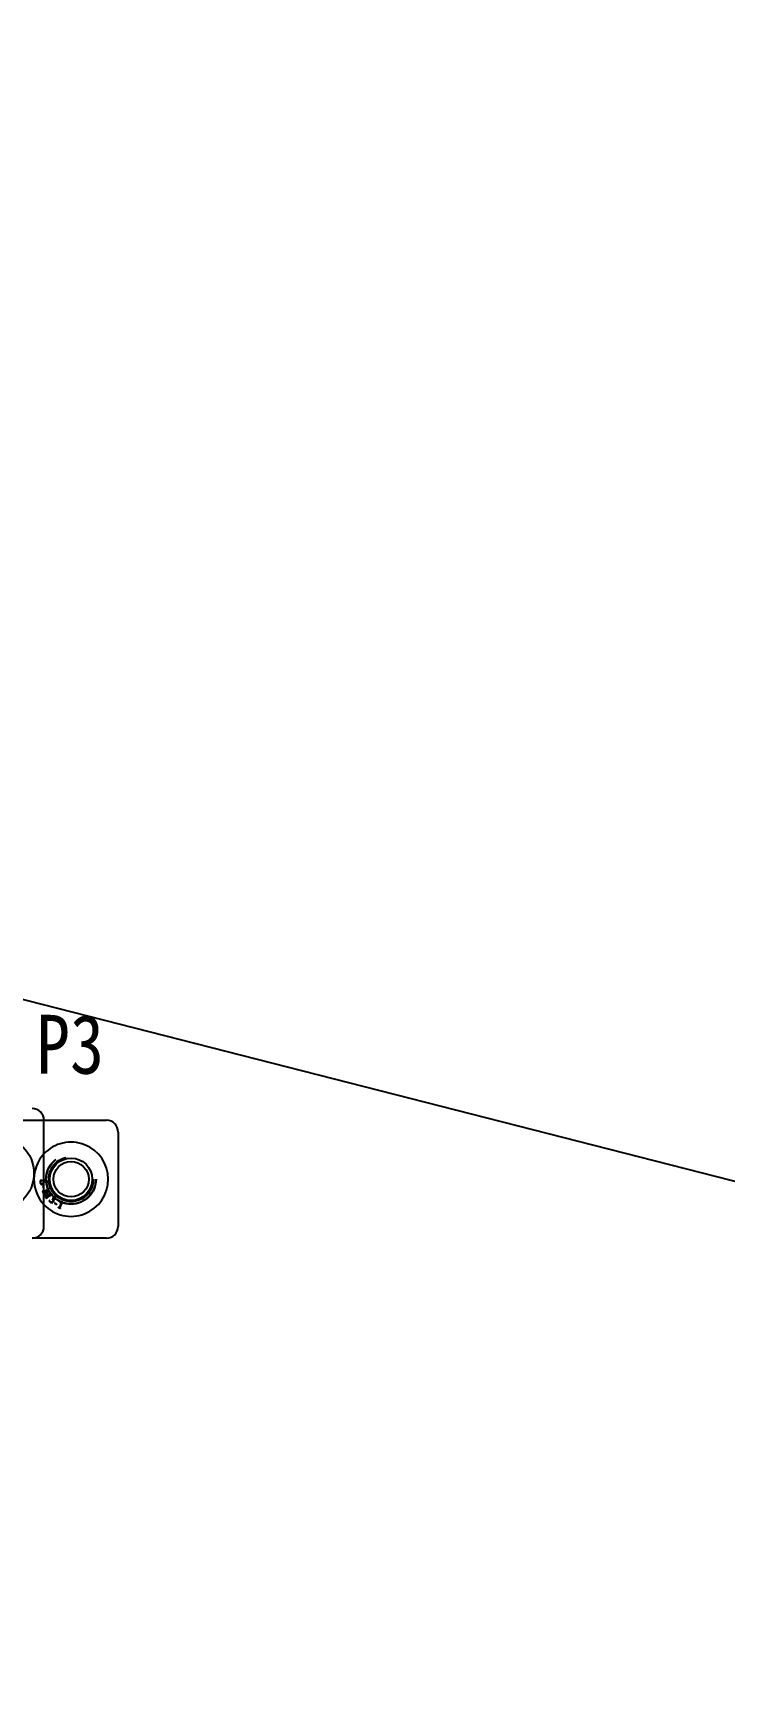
# Model space of a CAD drawing. Header units: millimetres. Extents: x 0 to 8948, y -1340 to 1100.
# Drawn here: x 1960.7 to 2019.4, y 540.9 to 681.2 of the extents above; entities that cross this region are included whole.
import ezdxf

# ---------------------------------------------------------------- set-up
doc = ezdxf.new("R2010")
doc.units = ezdxf.units.MM
doc.header["$LTSCALE"] = 85.25
doc.linetypes.add('HIDDEN', pattern=[0.2, 0.1, -0.1])
doc.layers.get('0').update_dxf_attribs({"linetype": 'CONTINUOUS'})
doc.layers.add('02___PRT_ALL_AXES', color=7, linetype='CONTINUOUS')
doc.layers.add('DEFAULT_2', color=8, linetype='HIDDEN')
doc.styles.get("Standard").update_dxf_attribs({"font": 'txt', "width": 0.85})

msp = doc.modelspace()

# ---------------------------------------------------------------- linework, layer by layer
msp.add_line((0, 1100), (4304.922, 0))
at = {"color": 7, "linetype": 'Continuous'}
for p, q in [((1961.645, 588.948), (1966.945, 588.948)), ((1967.945, 587.948), (1967.945, 579.948)), ((1961.781, 583.578), (1961.779, 583.59)), ((1961.78, 583.578), (1961.884, 583.585)), ((1962.023, 583.109), (1961.645, 582.881)), ((1961.645, 582.851), (1962.028, 583.081)), ((1962.028, 583.081), (1961.688, 582.594)), ((1961.688, 582.594), (1962.224, 582.68)), ((1961.764, 582.503), (1961.752, 582.496)), ((1961.802, 582.462), (1961.764, 582.503)), ((1961.808, 582.641), (1962.09, 583.047)), ((1962.289, 582.716), (1961.808, 582.641)), ((1962.224, 582.68), (1961.86, 582.46)), ((1961.899, 582.281), (1961.872, 582.355)), ((1961.886, 582.273), (1961.899, 582.281)), ((1961.902, 582.404), (1962.255, 582.617)), ((1962.002, 583.193), (1961.989, 583.186)), ((1961.989, 583.186), (1962.023, 583.109)), ((1962.098, 582.149), (1962.081, 582.142)), ((1962.325, 582.605), (1962.365, 582.563)), ((1962.333, 582.259), (1962.329, 582.239)), ((1962.365, 582.563), (1962.377, 582.57)), ((1962.38, 582.435), (1962.387, 582.417)), ((1962.564, 581.948), (1962.543, 581.915)), ((1962.543, 581.915), (1962.726, 581.801)), ((1962.747, 581.834), (1962.564, 581.948)), ((1962.726, 581.801), (1962.747, 581.834)), ((1962.864, 581.567), (1962.858, 581.554)), ((1962.91, 581.557), (1962.864, 581.567)), ((1963.126, 581.992), (1962.953, 581.577)), ((1962.994, 581.99), (1962.999, 581.969)), ((1962.999, 581.969), (1963.126, 581.992)), ((1963.009, 581.554), (1963.209, 582.036)), ((1963.06, 581.486), (1963.024, 581.509)), ((1963.054, 581.472), (1963.06, 581.486)), ((1963.209, 582.036), (1963.181, 582.048)), ((1966.945, 578.948), (1960.645, 578.948))]:
    msp.add_line(p, q, dxfattribs=at)
at = {"color": 3, "linetype": 'Continuous'}
msp.add_line((1961.645, 579.948), (1961.645, 588.948), dxfattribs=at)
at = {"color": 7, "linetype": 'Continuous'}
for radius in [1.8, 1.5]:
    msp.add_circle((1963.945, 583.948), radius, dxfattribs=at)
at = {"color": 3, "linetype": 'Continuous'}
for centre, start, end in [((1960.645, 588.948), 0, 90), ((1960.645, 579.948), 270, 0)]:
    msp.add_arc(centre, 1, start, end, dxfattribs=at)
at = {"color": 7, "linetype": 'Continuous'}
for centre, radius, start, end in [((1966.945, 587.948), 1, 0, 90), ((1963.945, 583.948), 3.15, 222.95825, 137.04274), ((1963.563, 583.381), 1.438, 207.53662, 211.08982), ((1966.945, 579.948), 1, 270, 0)]:
    msp.add_arc(centre, radius, start, end, dxfattribs=at)
for points in [[(1961.645, 583.631), (1961.653, 583.648), (1961.66, 583.666), (1961.668, 583.686)], [(1961.743, 583.884), (1961.709, 583.88), (1961.679, 583.865), (1961.655, 583.837)], [(1961.668, 583.686), (1961.691, 583.746), (1961.71, 583.785), (1961.725, 583.805)], [(1961.725, 583.805), (1961.74, 583.825), (1961.758, 583.835), (1961.778, 583.837)], [(1961.854, 583.845), (1961.823, 583.876), (1961.786, 583.888), (1961.743, 583.884)], [(1961.778, 583.837), (1961.803, 583.84), (1961.826, 583.831), (1961.847, 583.811)], [(1961.884, 583.732), (1961.891, 583.664), (1961.856, 583.616), (1961.78, 583.59)], [(1961.847, 583.811), (1961.867, 583.792), (1961.88, 583.765), (1961.884, 583.732)], [(1961.91, 583.721), (1961.904, 583.774), (1961.885, 583.816), (1961.854, 583.845)], [(1961.884, 583.585), (1961.907, 583.622), (1961.915, 583.668), (1961.91, 583.721)], [(1961.752, 582.496), (1961.779, 582.455), (1961.802, 582.419), (1961.821, 582.386)], [(1961.827, 582.447), (1961.82, 582.447), (1961.811, 582.452), (1961.802, 582.462)], [(1961.821, 582.386), (1961.836, 582.362), (1961.858, 582.324), (1961.886, 582.273)], [(1961.86, 582.46), (1961.845, 582.451), (1961.834, 582.447), (1961.827, 582.447)], [(1961.872, 582.355), (1961.868, 582.365), (1961.868, 582.374), (1961.872, 582.38)], [(1961.872, 582.38), (1961.875, 582.387), (1961.886, 582.394), (1961.902, 582.404)], [(1962.044, 583.117), (1962.019, 583.158), (1962.005, 583.184), (1962.002, 583.193)], [(1962.09, 583.047), (1962.08, 583.059), (1962.065, 583.083), (1962.044, 583.117)], [(1962.081, 582.142), (1962.072, 582.132), (1962.072, 582.116), (1962.082, 582.094)], [(1962.118, 582.142), (1962.112, 582.147), (1962.106, 582.149), (1962.098, 582.149)], [(1962.133, 582.106), (1962.13, 582.123), (1962.125, 582.135), (1962.118, 582.142)], [(1962.172, 582.02), (1962.154, 582.036), (1962.141, 582.065), (1962.133, 582.106)], [(1962.255, 582.617), (1962.27, 582.626), (1962.283, 582.63), (1962.293, 582.628)], [(1962.293, 582.628), (1962.302, 582.626), (1962.313, 582.618), (1962.325, 582.605)], [(1962.329, 582.239), (1962.36, 582.238), (1962.384, 582.231), (1962.401, 582.216)], [(1962.377, 582.57), (1962.362, 582.591), (1962.347, 582.614), (1962.332, 582.639)], [(1962.385, 582.256), (1962.366, 582.258), (1962.349, 582.259), (1962.333, 582.259)], [(1962.49, 582.461), (1962.457, 582.463), (1962.421, 582.454), (1962.38, 582.435)], [(1962.542, 582.282), (1962.519, 582.256), (1962.467, 582.248), (1962.385, 582.256)], [(1962.429, 582.139), (1962.426, 582.108), (1962.412, 582.077), (1962.386, 582.049)], [(1962.387, 582.417), (1962.414, 582.429), (1962.44, 582.435), (1962.466, 582.431)], [(1962.401, 582.216), (1962.422, 582.196), (1962.431, 582.171), (1962.429, 582.139)], [(1962.441, 582.236), (1962.483, 582.232), (1962.516, 582.233), (1962.543, 582.238)], [(1962.493, 582.136), (1962.493, 582.175), (1962.475, 582.209), (1962.441, 582.236)], [(1962.449, 582.026), (1962.479, 582.06), (1962.494, 582.096), (1962.493, 582.136)], [(1962.466, 582.431), (1962.492, 582.427), (1962.515, 582.418), (1962.533, 582.402)], [(1962.58, 582.421), (1962.552, 582.447), (1962.521, 582.46), (1962.49, 582.461)], [(1962.533, 582.402), (1962.551, 582.385), (1962.561, 582.365), (1962.563, 582.343)], [(1962.563, 582.343), (1962.565, 582.321), (1962.559, 582.3), (1962.542, 582.282)], [(1962.543, 582.238), (1962.569, 582.243), (1962.591, 582.254), (1962.606, 582.271)], [(1962.623, 582.342), (1962.619, 582.373), (1962.605, 582.399), (1962.58, 582.421)], [(1962.606, 582.271), (1962.622, 582.289), (1962.628, 582.312), (1962.623, 582.342)], [(1962.082, 582.094), (1962.092, 582.072), (1962.112, 582.047), (1962.143, 582.019)], [(1962.143, 582.019), (1962.191, 581.976), (1962.244, 581.955), (1962.302, 581.957)], [(1962.276, 581.99), (1962.233, 581.985), (1962.199, 581.995), (1962.172, 582.02)], [(1962.386, 582.049), (1962.355, 582.014), (1962.318, 581.995), (1962.276, 581.99)], [(1962.302, 581.957), (1962.36, 581.959), (1962.409, 581.982), (1962.449, 582.026)], [(1962.858, 581.554), (1962.887, 581.544), (1962.92, 581.531), (1962.957, 581.516)], [(1962.953, 581.577), (1962.946, 581.559), (1962.931, 581.552), (1962.91, 581.557)], [(1962.957, 581.516), (1962.993, 581.501), (1963.026, 581.486), (1963.054, 581.472)], [(1963.181, 582.048), (1963.105, 582.018), (1963.043, 581.999), (1962.994, 581.99)], [(1963.024, 581.509), (1963.005, 581.52), (1963.001, 581.535), (1963.009, 581.554)]]:
    msp.add_open_spline(points, degree=3, dxfattribs=at)
at = {"layer": '02___PRT_ALL_AXES', "color": 8, "linetype": 'HIDDEN'}
msp.add_circle((1963.945, 583.948), 2.1, dxfattribs=at)
at = {"layer": 'DEFAULT_2', "color": 8, "linetype": 'HIDDEN'}
for p, q in [((1957.945, 588.948), (1961.645, 588.948)), ((1961.479, 583.856), (1961.344, 583.852)), ((1961.479, 583.856), (1961.481, 583.844)), ((1961.515, 582.918), (1961.502, 582.91)), ((1961.548, 582.88), (1961.515, 582.918)), ((1961.585, 583.364), (1961.548, 583.352)), ((1961.548, 583.352), (1961.61, 583.146)), ((1961.648, 583.158), (1961.585, 583.364)), ((1961.636, 582.716), (1961.601, 582.792)), ((1961.61, 583.146), (1961.648, 583.158)), ((1961.645, 582.881), (1961.612, 582.862)), ((1961.624, 582.709), (1961.636, 582.716)), ((1961.626, 582.839), (1961.645, 582.851))]:
    msp.add_line(p, q, dxfattribs=at)
for centre, radius in [((1957.645, 584.448), 3.15), ((1963.945, 583.948), 2.125), ((1963.945, 583.948), 1.9)]:
    msp.add_circle(centre, radius, dxfattribs=at)
msp.add_arc((1963.945, 583.948), 3.15, 137.04274, 222.95825, dxfattribs=at)
for points in [[(1961.344, 583.852), (1961.321, 583.801), (1961.312, 583.746), (1961.318, 583.687)], [(1961.318, 583.687), (1961.325, 583.624), (1961.346, 583.577), (1961.38, 583.545)], [(1961.345, 583.671), (1961.341, 583.709), (1961.351, 583.744), (1961.376, 583.778)], [(1961.386, 583.585), (1961.362, 583.607), (1961.348, 583.636), (1961.345, 583.671)], [(1961.376, 583.778), (1961.402, 583.811), (1961.436, 583.833), (1961.481, 583.844)], [(1961.38, 583.545), (1961.415, 583.513), (1961.458, 583.499), (1961.509, 583.505)], [(1961.466, 583.556), (1961.436, 583.553), (1961.409, 583.563), (1961.386, 583.585)], [(1961.529, 583.593), (1961.514, 583.571), (1961.492, 583.559), (1961.466, 583.556)], [(1961.509, 583.505), (1961.552, 583.509), (1961.584, 583.526), (1961.604, 583.554)], [(1961.581, 583.696), (1961.563, 583.649), (1961.545, 583.615), (1961.529, 583.593)], [(1961.645, 583.824), (1961.624, 583.795), (1961.603, 583.753), (1961.581, 583.696)], [(1961.604, 583.554), (1961.616, 583.573), (1961.63, 583.598), (1961.645, 583.631)], [(1961.655, 583.837), (1961.652, 583.833), (1961.648, 583.829), (1961.645, 583.824)], [(1961.502, 582.91), (1961.528, 582.871), (1961.55, 582.837), (1961.566, 582.81)], [(1961.582, 582.852), (1961.575, 582.853), (1961.564, 582.862), (1961.548, 582.88)], [(1961.566, 582.81), (1961.587, 582.775), (1961.607, 582.741), (1961.624, 582.709)], [(1961.612, 582.862), (1961.6, 582.854), (1961.589, 582.851), (1961.582, 582.852)], [(1961.601, 582.792), (1961.593, 582.809), (1961.601, 582.824), (1961.626, 582.839)]]:
    msp.add_open_spline(points, degree=3, dxfattribs=at)

# ---------------------------------------------------------------- texts
at = {"color": 2, "linetype": 'Continuous', "insert": (1960.965, 597.899), "char_height": 5, "width": 8.5, "attachment_point": 1, "line_spacing_factor": 0.9}
msp.add_mtext('P3', dxfattribs=at)

doc.saveas('drawing.dxf')
